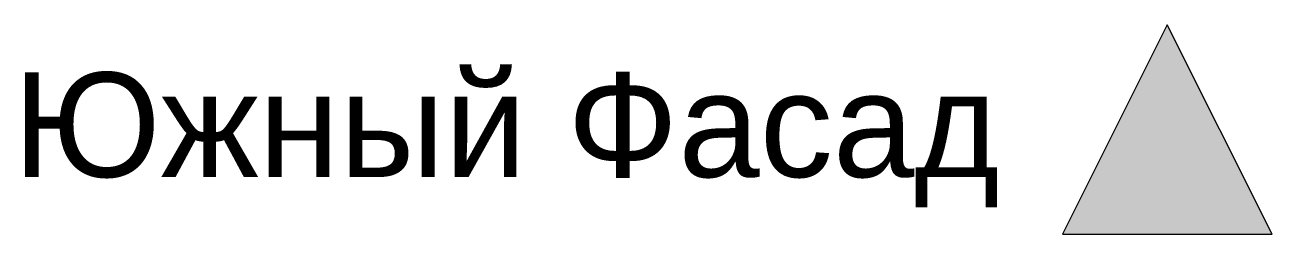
# Model space of a CAD drawing. Header units: millimetres. Extents: x -6000 to 26000, y -6000 to 26000.
# Drawn here: x 9967.29 to 10003, y -6000 to -5994 of the extents above; entities that cross this region are included whole.
import ezdxf

# ---------------------------------------------------------------- set-up
doc = ezdxf.new("R2010")
doc.units = ezdxf.units.MM
doc.header["$MEASUREMENT"] = 0
doc.layers.add('Маркер - Фасад', color=7, linetype='Continuous')
doc.layers.add('Маркер - Фасад_Ном._пера__26', color=7, linetype='Continuous', lineweight=0, true_color=0x703982)
doc.styles.add('СГЕНЕРИР_СТИЛЬ_3', font='')
doc.styles.get('СГЕНЕРИР_СТИЛЬ_3').set_extended_font_data('Arial')

# ---------------------------------------------------------------- blocks, each defined once
blk = doc.blocks.new('Фасад_4', base_point=(-2000, -6000))
at = {"layer": 'Маркер - Фасад_Ном._пера__26', "linetype": 'Continuous', "lineweight": 0, "true_color": 0x703982}
blk.add_hatch(color=207, dxfattribs=at).paths.add_polyline_path([(9997, -6000), (10003, -6000), (10000, -5994)])
at = {"layer": 'Маркер - Фасад_Ном._пера__26', "color": 207, "linetype": 'Continuous', "lineweight": 0, "true_color": 0x703982, "flags": 128}
blk.add_lwpolyline([(9997, -6000), (10003, -6000), (10000, -5994)], close=True, dxfattribs=at)
at = {"layer": 'Маркер - Фасад_Ном._пера__26', "color": 207, "lineweight": 0, "true_color": 0x703982, "insert": (9995.2, -5999.233), "char_height": 3, "attachment_point": 9, "style": 'СГЕНЕРИР_СТИЛЬ_3'}
blk.add_mtext('\\A1;{\\pqr;\\pt0;\\fArial|b0|i0|c204|p38;Южный Фасад}', dxfattribs=at)

msp = doc.modelspace()

# ---------------------------------------------------------------- block references
at = {"layer": 'Маркер - Фасад', "color": 151, "lineweight": 5, "true_color": 0x66b7ff}
msp.add_blockref('Фасад_4', (-2000, -6000), dxfattribs=at)

doc.saveas('drawing.dxf')
